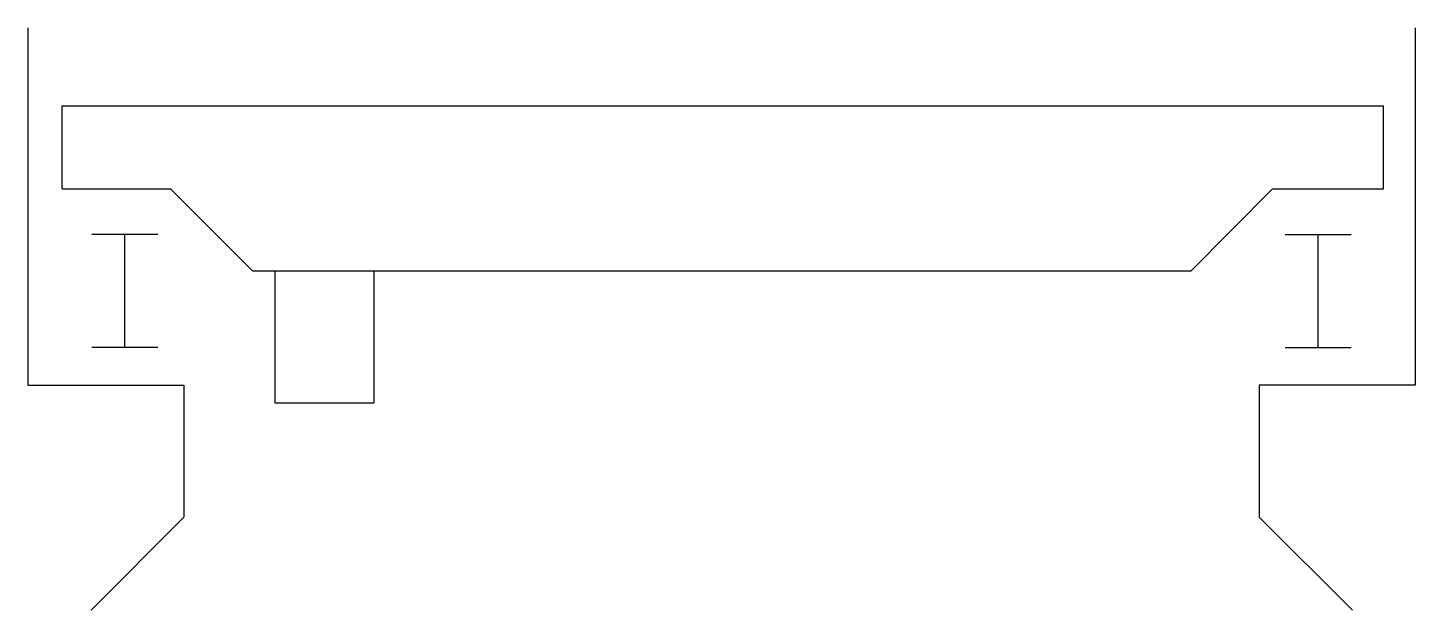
# Model space of a CAD drawing. Header units: metres. Extents: x 13564.5 to 13585.5, y 18483.1 to 18492.
import ezdxf

# ---------------------------------------------------------------- set-up
doc = ezdxf.new("R2010")
doc.units = ezdxf.units.M
doc.layers.add('PUB_DIM', color=90, linetype='Continuous')

msp = doc.modelspace()

# ---------------------------------------------------------------- linework, layer by layer
for points in [[(13566.49, 18488.83), (13565.49, 18488.83)], [(13565.99, 18487.12), (13565.99, 18488.83)], [(13583.55, 18488.83), (13584.55, 18488.83)], [(13584.05, 18487.12), (13584.05, 18488.83)], [(13566.49, 18487.12), (13565.49, 18487.12)], [(13583.55, 18487.12), (13584.55, 18487.12)]]:
    msp.add_lwpolyline(points)
at = {"layer": 'PUB_DIM'}
for p, q in [((13564.52, 18491.96), (13564.52, 18486.55)), ((13585.52, 18491.96), (13585.52, 18486.55)), ((13565.04, 18489.52), (13565.04, 18490.78)), ((13565.04, 18490.78), (13585.04, 18490.78)), ((13585.04, 18489.52), (13585.04, 18490.78)), ((13565.04, 18489.52), (13566.68, 18489.52)), ((13566.68, 18489.52), (13567.92, 18488.28)), ((13583.36, 18489.52), (13582.13, 18488.28)), ((13583.36, 18489.52), (13585.04, 18489.52)), ((13567.92, 18488.28), (13582.13, 18488.28)), ((13568.26, 18488.28), (13568.26, 18486.28)), ((13569.76, 18488.28), (13569.76, 18486.28)), ((13564.52, 18486.55), (13566.88, 18486.55)), ((13566.88, 18486.55), (13566.88, 18484.55)), ((13583.16, 18486.55), (13583.16, 18484.55)), ((13585.52, 18486.55), (13583.16, 18486.55)), ((13568.26, 18486.28), (13569.76, 18486.28)), ((13565.48, 18483.14), (13566.88, 18484.55)), ((13584.57, 18483.14), (13583.16, 18484.55))]:
    msp.add_line(p, q, dxfattribs=at)

doc.saveas('drawing.dxf')
